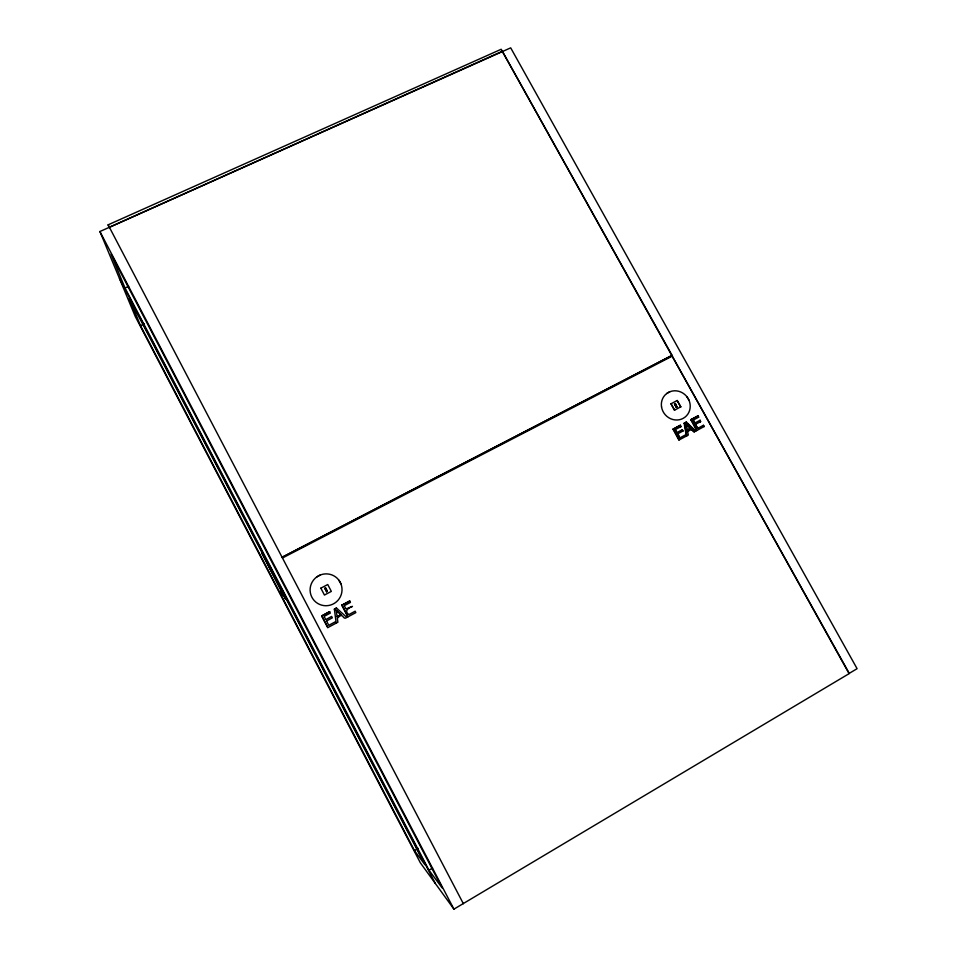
<?xml version="1.0" encoding="UTF-8"?>
<svg xmlns="http://www.w3.org/2000/svg" width="957" height="957" viewBox="0 0 957 957"><rect width="100%" height="100%" fill="white"/><g stroke="black" fill="none" stroke-linecap="round" stroke-linejoin="round"><path stroke-width="1.44" d="M285.521 598.903L261.632 552.608L262.254 552.285L286.155 598.065L285.521 598.903L261.632 552.608M672.077 355.394L282.112 557.285L672.077 355.394L501.181 49.274L108.117 224.835L109.206 227.61M324.83 588.292L326.636 591.713L324.83 588.292L325.547 587.873L327.33 591.354L325.547 587.873M326.528 620.926L328.753 625.328L335.046 621.942L335.704 623.378L327.796 627.601L321.684 615.937L329.639 611.655L330.321 613.102L324.088 616.416L325.763 619.61L331.624 616.452L332.342 617.839L326.481 620.985M329.639 611.655L321.684 615.937M334.34 609.202L336.457 608.03L346.829 617.409C342.343 620.949 343.862 610.961 337.331 618.342L337.893 622.217L336.194 623.115L334.388 609.13L336.457 608.03M336.158 610.255L341.051 614.633L337.103 616.775L336.218 610.183L340.991 614.705M341.852 605.207L349.772 600.96L350.429 602.408L344.245 605.697L345.92 608.879C363.193 603.173 339.711 608.209 348.91 614.573L355.167 611.2L355.813 612.636L347.953 616.834L341.852 605.207L349.712 601.032M337.103 616.775L341.051 614.633M327.796 627.601L321.719 615.865M347.953 616.834L341.912 605.135M672.209 356.207L849.337 673.501L453.929 909.15L420.326 862.759L135.272 316.492L119.505 278.607M671.001 403.782L674.529 410.146L671.001 403.782L677.197 400.505L680.726 406.857L677.197 400.505M674.506 404.01L676.276 407.192L674.506 404.01L675.343 403.531L676.886 406.869L675.343 403.531M687.628 431.463L688.298 435.028L678.992 440.017L672.998 429.203L680.367 425.231L680.678 426.762L680.367 425.231M678.094 434.933L679.769 437.947L685.667 434.777L686.372 436.045L684.147 423.269L686.384 422.049L695.715 431.093M686.384 422.049L684.147 423.269M675.187 429.681L676.838 432.648L675.187 429.681L681.085 426.511M697.94 428.222L695.308 424.465L697.533 428.461L703.407 425.303L704.113 426.571L696.768 430.53L690.775 419.752L698.12 415.805L698.407 417.336L698.12 415.805M686.289 426.666L686.241 424.011L690.787 428.186L686.959 430.267L690.787 428.186M682.353 429.681L682.652 431.2L682.353 429.681L676.838 432.648M693.502 421.224L695.009 422.934L693.37 419.979M700.093 420.231L700.38 421.75L700.093 420.231L694.591 423.185M694.16 431.918L691.468 429.442L694.16 431.918L696.122 430.841M679.769 437.947L677.939 433.677M685.667 434.777L685.966 436.296L686.803 435.818L684.554 423.018M678.992 440.017L673.393 428.951M703.407 425.303L704.113 426.571M503.179 52.838L849.015 673.501L857.089 668.68L510.691 47.85L99.911 231.522L119.422 278.403L435.315 883.455M696.768 430.53L691.181 419.489M428.975 870.188L442.122 887.917L111.06 254.179L124.996 287.997L428.975 870.188L432.6 868.059M414.453 850.582L424.98 864.793L129.255 298.321L140.512 325.655L414.453 850.582L418.257 848.369M666.67 393.554L669.876 391.736M316.54 577.107L320.188 575.061M677.544 433.928L683.059 430.949M695.308 424.465L700.799 421.499M687.222 431.715L691.887 429.191M672.998 429.203L679.972 425.494M690.775 419.752L697.701 416.068M692.952 420.243L698.825 417.073M326.636 591.713L327.354 591.306M676.276 407.192L677.113 406.713M674.529 410.146L680.726 406.857M285.533 598.388L286.155 598.065M672.436 356.028L282.471 557.979M261.787 553.421L262.254 552.285M140.512 325.655L144.375 323.849M124.996 287.997L128.669 286.31M502.569 51.188L109.397 227.287M688.143 424.25L693.55 429.131M685.834 424.262L690.38 428.437M686.947 396.796L688.932 400.146M338.862 580.193L340.895 583.794A16.018 15.886 -33.9 0 1 323.801 605.59A16.018 15.886 -33.9 0 1 313.525 580.05A16.018 15.886 -33.9 0 1 340.919 583.77M282.901 593.747L282.351 592.706M108.117 224.835L463.379 903.719M99.911 231.522L453.929 909.15M262.397 553.098L286.143 598.58M282.064 592.144L281.226 590.409L283.463 594.68M686.241 424.011L687.365 430.016M320.846 588.16L327.749 584.524L331.337 591.402L324.435 595.051L320.846 588.16M280.64 590.768L282.841 595.003L280.64 590.768M661.538 406.952A14.941 14.092 50.7 0 0 684.961 417.192A14.941 14.092 50.7 0 0 680.858 392.035A14.941 14.092 50.7 0 0 661.538 406.952"/></g></svg>
